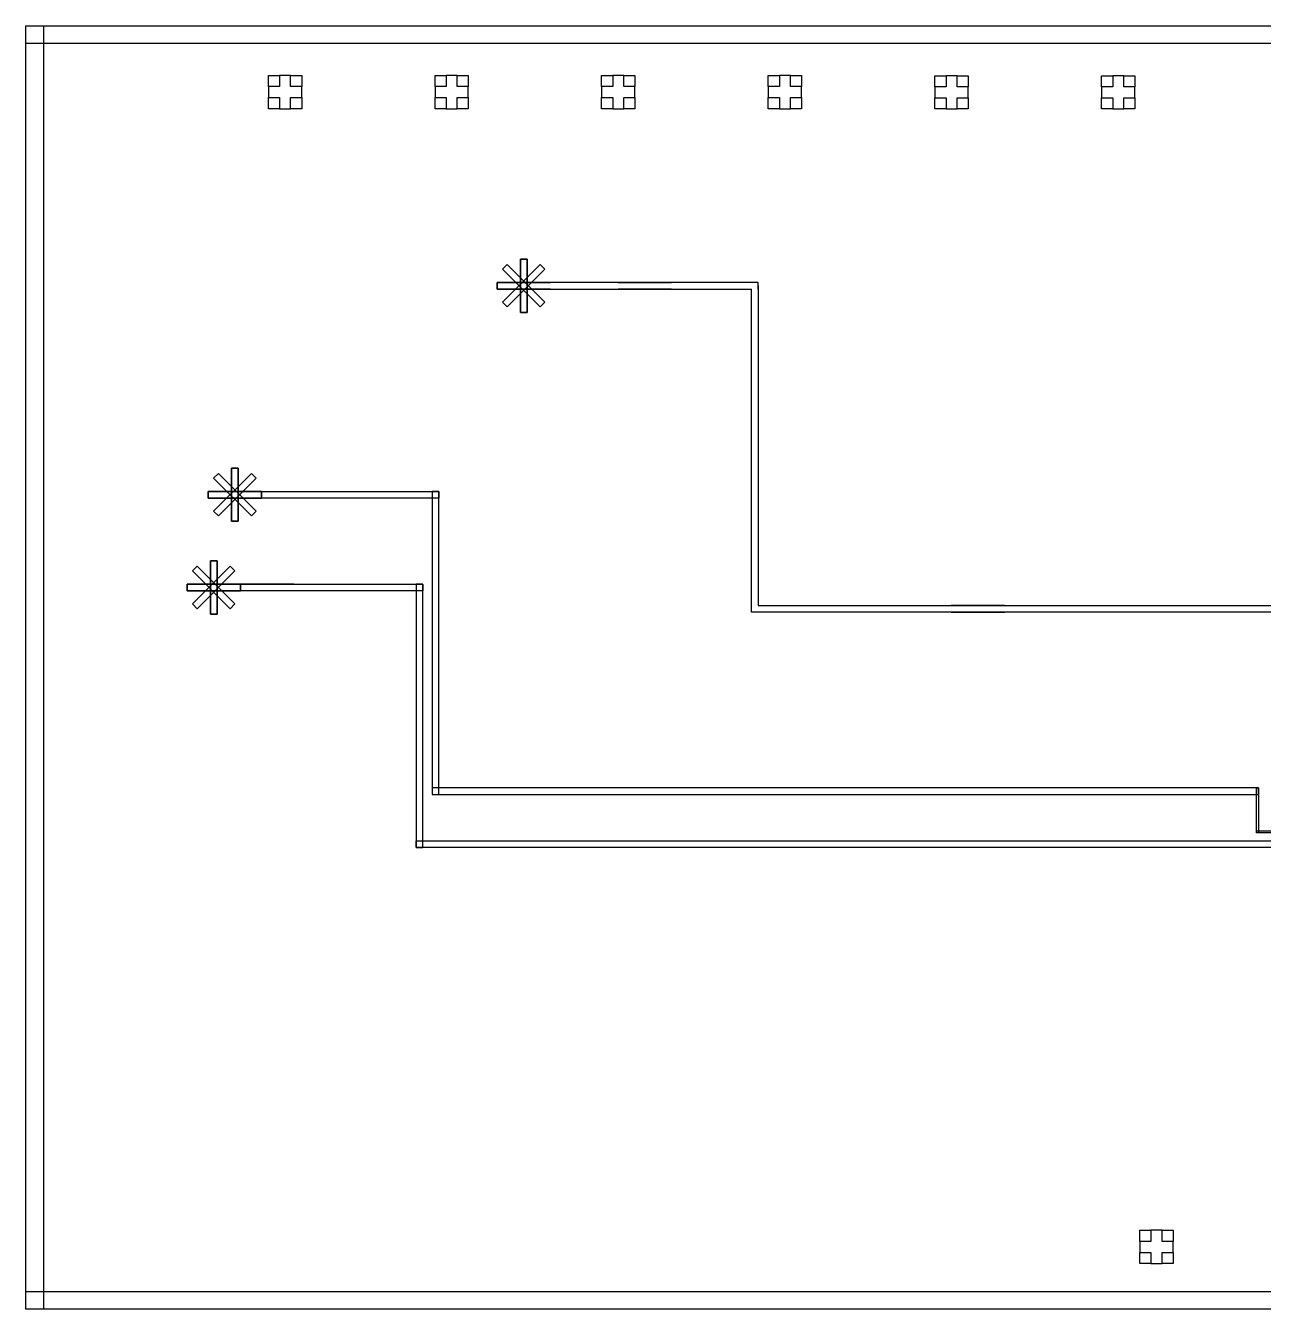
# Model space of a CAD drawing. Extents: x -21765 to 20427, y -6394 to 12870.
# Drawn here: x -21765 to -3197, y -6394 to 12870 of the extents above; entities that cross this region are included whole.
import ezdxf

# ---------------------------------------------------------------- set-up
doc = ezdxf.new("R2010")
doc.units = 0
doc.header["$MEASUREMENT"] = 0
doc.layers.add('CONTROL', color=5, linetype='Continuous')
doc.layers.add('FLOW', color=6, linetype='Continuous')

msp = doc.modelspace()

# ---------------------------------------------------------------- linework, layer by layer
at = {"layer": 'CONTROL', "linetype": 'Continuous'}
for points in [[(-21765, 12870), (-21499, 12870), (-21499, -6394), (-21765, -6394), (-21765, 12870)], [(-21765, 12605), (-21765, 12870), (20427, 12870), (20427, 12605), (-21765, 12605)], [(-17957, 12124), (-17957, 11957), (-18124, 11957), (-18124, 12124), (-17957, 12124)], [(-17624, 12124), (-17624, 11957), (-17790, 11957), (-17790, 12124), (-17624, 12124)], [(-15457, 12124), (-15457, 11957), (-15624, 11957), (-15624, 12124), (-15457, 12124)], [(-15124, 12124), (-15124, 11957), (-15290, 11957), (-15290, 12124), (-15124, 12124)], [(-12957, 12124), (-12957, 11957), (-13124, 11957), (-13124, 12124), (-12957, 12124)], [(-12624, 12124), (-12624, 11957), (-12790, 11957), (-12790, 12124), (-12624, 12124)], [(-10457, 12124), (-10457, 11957), (-10624, 11957), (-10624, 12124), (-10457, 12124)], [(-10124, 12124), (-10124, 11957), (-10290, 11957), (-10290, 12124), (-10124, 12124)], [(-7957, 12120), (-7957, 11953), (-8124, 11953), (-8124, 12120), (-7957, 12120)], [(-7624, 12120), (-7624, 11953), (-7790, 11953), (-7790, 12120), (-7624, 12120)], [(-5457, 12120), (-5457, 11953), (-5624, 11953), (-5624, 12120), (-5457, 12120)], [(-5124, 12120), (-5124, 11953), (-5290, 11953), (-5290, 12120), (-5124, 12120)], [(-17957, 11791), (-17957, 11624), (-18124, 11624), (-18124, 11791), (-17957, 11791)], [(-17624, 11791), (-17624, 11624), (-17790, 11624), (-17790, 11791), (-17624, 11791)], [(-15457, 11791), (-15457, 11624), (-15624, 11624), (-15624, 11791), (-15457, 11791)], [(-15124, 11791), (-15124, 11624), (-15290, 11624), (-15290, 11791), (-15124, 11791)], [(-12957, 11791), (-12957, 11624), (-13124, 11624), (-13124, 11791), (-12957, 11791)], [(-12624, 11791), (-12624, 11624), (-12790, 11624), (-12790, 11791), (-12624, 11791)], [(-10457, 11791), (-10457, 11624), (-10624, 11624), (-10624, 11791), (-10457, 11791)], [(-10124, 11791), (-10124, 11624), (-10290, 11624), (-10290, 11791), (-10124, 11791)], [(-7957, 11786), (-7957, 11620), (-8124, 11620), (-8124, 11786), (-7957, 11786)], [(-7624, 11786), (-7624, 11620), (-7790, 11620), (-7790, 11786), (-7624, 11786)], [(-5457, 11786), (-5457, 11620), (-5624, 11620), (-5624, 11786), (-5457, 11786)], [(-5124, 11786), (-5124, 11620), (-5290, 11620), (-5290, 11786), (-5124, 11786)], [(-18677, 5432), (-18677, 5432), (-18677, 6232), (-18677, 6232), (-18677, 5432)], [(-18677, 6232), (-18677, 6232), (-18577, 6232), (-18577, 6232), (-18677, 6232)], [(-18677, 5432), (-18677, 5432), (-18677, 6232), (-18677, 6232), (-18677, 5432)], [(-18577, 6232), (-18577, 6232), (-18577, 5432), (-18577, 5432), (-18577, 6232)], [(-18577, 6232), (-18577, 6232), (-18577, 5432), (-18577, 5432), (-18577, 6232)], [(-18945, 5584), (-18945, 5584), (-18379, 6150), (-18379, 6150), (-18945, 5584)], [(-18945, 6079), (-18945, 6079), (-18874, 6150), (-18874, 6150), (-18945, 6079)], [(-18945, 5584), (-18945, 5584), (-18379, 6150), (-18379, 6150), (-18945, 5584)], [(-18379, 5513), (-18379, 5513), (-18945, 6079), (-18945, 6079), (-18379, 5513)], [(-18379, 5513), (-18379, 5513), (-18945, 6079), (-18945, 6079), (-18379, 5513)], [(-18874, 6150), (-18874, 6150), (-18309, 5584), (-18309, 5584), (-18874, 6150)], [(-18874, 6150), (-18874, 6150), (-18309, 5584), (-18309, 5584), (-18874, 6150)], [(-18309, 6079), (-18309, 6079), (-18874, 5513), (-18874, 5513), (-18309, 6079)], [(-18309, 6079), (-18309, 6079), (-18874, 5513), (-18874, 5513), (-18309, 6079)], [(-18379, 6150), (-18379, 6150), (-18309, 6079), (-18309, 6079), (-18379, 6150)], [(-19027, 5882), (-19027, 5882), (-18227, 5882), (-18227, 5882), (-19027, 5882)], [(-19027, 5782), (-19027, 5782), (-19027, 5882), (-19027, 5882), (-19027, 5782)], [(-19027, 5882), (-19027, 5882), (-18227, 5882), (-18227, 5882), (-19027, 5882)], [(-18227, 5782), (-18227, 5782), (-19027, 5782), (-19027, 5782), (-18227, 5782)], [(-18227, 5782), (-18227, 5782), (-19027, 5782), (-19027, 5782), (-18227, 5782)], [(-18227, 5882), (-18227, 5882), (-18227, 5782), (-18227, 5782), (-18227, 5882)], [(-15565, 5882), (-15665, 5882), (-15665, 1334), (-15565, 1334), (-15565, 5882)], [(-18874, 5513), (-18874, 5513), (-18945, 5584), (-18945, 5584), (-18874, 5513)], [(-18577, 5432), (-18577, 5432), (-18677, 5432), (-18677, 5432), (-18577, 5432)], [(-18309, 5584), (-18309, 5584), (-18379, 5513), (-18379, 5513), (-18309, 5584)], [(-18993, 4039), (-18993, 4039), (-18993, 4839), (-18993, 4839), (-18993, 4039)], [(-18993, 4839), (-18993, 4839), (-18893, 4839), (-18893, 4839), (-18993, 4839)], [(-18993, 4039), (-18993, 4039), (-18993, 4839), (-18993, 4839), (-18993, 4039)], [(-18893, 4839), (-18893, 4839), (-18893, 4039), (-18893, 4039), (-18893, 4839)], [(-18893, 4839), (-18893, 4839), (-18893, 4039), (-18893, 4039), (-18893, 4839)], [(-19261, 4192), (-19261, 4192), (-18696, 4757), (-18696, 4757), (-19261, 4192)], [(-19261, 4687), (-19261, 4687), (-19191, 4757), (-19191, 4757), (-19261, 4687)], [(-19261, 4192), (-19261, 4192), (-18696, 4757), (-18696, 4757), (-19261, 4192)], [(-18696, 4121), (-18696, 4121), (-19261, 4687), (-19261, 4687), (-18696, 4121)], [(-18696, 4121), (-18696, 4121), (-19261, 4687), (-19261, 4687), (-18696, 4121)], [(-19191, 4757), (-19191, 4757), (-18625, 4192), (-18625, 4192), (-19191, 4757)], [(-19191, 4757), (-19191, 4757), (-18625, 4192), (-18625, 4192), (-19191, 4757)], [(-18625, 4687), (-18625, 4687), (-19191, 4121), (-19191, 4121), (-18625, 4687)], [(-18625, 4687), (-18625, 4687), (-19191, 4121), (-19191, 4121), (-18625, 4687)], [(-18696, 4757), (-18696, 4757), (-18625, 4687), (-18625, 4687), (-18696, 4757)], [(-19343, 4489), (-19343, 4489), (-18543, 4489), (-18543, 4489), (-19343, 4489)], [(-19343, 4389), (-19343, 4389), (-19343, 4489), (-19343, 4489), (-19343, 4389)], [(-19343, 4489), (-19343, 4489), (-18543, 4489), (-18543, 4489), (-19343, 4489)], [(-18543, 4490), (-15808, 4490), (-15808, 4390), (-18543, 4390), (-18543, 4490)], [(-18543, 4489), (-18543, 4489), (-17743, 4489), (-17743, 4489), (-18543, 4489)], [(-18543, 4389), (-18543, 4389), (-18543, 4489), (-18543, 4489), (-18543, 4389)], [(-18543, 4489), (-18543, 4489), (-18543, 4389), (-18543, 4389), (-18543, 4489)], [(-15808, 4490), (-15908, 4490), (-15908, 539), (-15808, 539), (-15808, 4490)], [(-18543, 4389), (-18543, 4389), (-19343, 4389), (-19343, 4389), (-18543, 4389)], [(-18543, 4389), (-18543, 4389), (-19343, 4389), (-19343, 4389), (-18543, 4389)], [(-19191, 4121), (-19191, 4121), (-19261, 4192), (-19261, 4192), (-19191, 4121)], [(-18625, 4192), (-18625, 4192), (-18696, 4121), (-18696, 4121), (-18625, 4192)], [(-18893, 4039), (-18893, 4039), (-18993, 4039), (-18993, 4039), (-18893, 4039)], [(-3271, 1434), (-15665, 1434), (-15665, 1334), (-3271, 1334), (-3271, 1434)], [(-3301, 1434), (-3271, 1434), (-3271, 756), (-3301, 756), (-3301, 1434)], [(-3301, 786), (14148, 786), (14148, 756), (-3301, 756), (-3301, 786)], [(-15908, 639), (14228, 639), (14228, 539), (-15908, 539), (-15908, 639)], [(-4883, -5207), (-4883, -5374), (-5050, -5374), (-5050, -5207), (-4883, -5207)], [(-4550, -5207), (-4550, -5374), (-4716, -5374), (-4716, -5207), (-4550, -5207)], [(-4883, -5541), (-4883, -5707), (-5050, -5707), (-5050, -5541), (-4883, -5541)], [(-4550, -5541), (-4550, -5707), (-4716, -5707), (-4716, -5541), (-4550, -5541)], [(-21765, -6394), (-21765, -6128), (20427, -6128), (20427, -6394), (-21765, -6394)]]:
    msp.add_lwpolyline(points, close=True, dxfattribs=at)
msp.add_lwpolyline([(-18300, 5882), (-18300, 5882), (-15565, 5882), (-15565, 5782), (-18300, 5782)], dxfattribs=at)
for centre in [(-18677, 6232), (-18577, 6232), (-18945, 6079), (-18874, 6150), (-18379, 6150), (-18309, 6079), (-19027, 5882), (-19027, 5782), (-18227, 5882), (-18227, 5782), (-18945, 5584), (-18874, 5513), (-18677, 5432), (-18577, 5432), (-18379, 5513), (-18309, 5584), (-18993, 4839), (-18893, 4839), (-19261, 4687), (-19191, 4757), (-18696, 4757), (-19343, 4489), (-18543, 4489), (-17743, 4489), (-19343, 4389), (-18543, 4389), (-17743, 4389), (-19261, 4192), (-19191, 4121), (-18696, 4121), (-18993, 4039), (-18893, 4039)]:
    msp.add_circle(centre, 0, dxfattribs=at)
at = {"layer": 'FLOW', "linetype": 'Continuous'}
for points in [[(-17790, 11624), (-17790, 11791), (-17624, 11791), (-17624, 11957), (-17790, 11957), (-17790, 12124), (-17957, 12124), (-17957, 11957), (-18124, 11957), (-18124, 11791), (-17957, 11791), (-17957, 11624), (-17790, 11624)], [(-15290, 11624), (-15290, 11791), (-15124, 11791), (-15124, 11957), (-15290, 11957), (-15290, 12124), (-15457, 12124), (-15457, 11957), (-15624, 11957), (-15624, 11791), (-15457, 11791), (-15457, 11624), (-15290, 11624)], [(-12790, 11624), (-12790, 11791), (-12624, 11791), (-12624, 11957), (-12790, 11957), (-12790, 12124), (-12957, 12124), (-12957, 11957), (-13124, 11957), (-13124, 11791), (-12957, 11791), (-12957, 11624), (-12790, 11624)], [(-10290, 11624), (-10290, 11791), (-10124, 11791), (-10124, 11957), (-10290, 11957), (-10290, 12124), (-10457, 12124), (-10457, 11957), (-10624, 11957), (-10624, 11791), (-10457, 11791), (-10457, 11624), (-10290, 11624)], [(-7790, 11620), (-7790, 11786), (-7624, 11786), (-7624, 11953), (-7790, 11953), (-7790, 12120), (-7957, 12120), (-7957, 11953), (-8124, 11953), (-8124, 11786), (-7957, 11786), (-7957, 11620), (-7790, 11620)], [(-5290, 11620), (-5290, 11786), (-5124, 11786), (-5124, 11953), (-5290, 11953), (-5290, 12120), (-5457, 12120), (-5457, 11953), (-5624, 11953), (-5624, 11786), (-5457, 11786), (-5457, 11620), (-5290, 11620)], [(-14611, 8720), (-14611, 8720), (-14046, 9286), (-14046, 9286), (-14611, 8720)], [(-14611, 9215), (-14611, 9215), (-14541, 9286), (-14541, 9286), (-14611, 9215)], [(-14611, 8720), (-14611, 8720), (-14046, 9286), (-14046, 9286), (-14611, 8720)], [(-14541, 9286), (-14541, 9286), (-13975, 8720), (-13975, 8720), (-14541, 9286)], [(-14541, 9286), (-14541, 9286), (-13975, 8720), (-13975, 8720), (-14541, 9286)], [(-14343, 8568), (-14343, 8568), (-14343, 9368), (-14343, 9368), (-14343, 8568)], [(-14343, 9368), (-14343, 9368), (-14243, 9368), (-14243, 9368), (-14343, 9368)], [(-14343, 8568), (-14343, 8568), (-14343, 9368), (-14343, 9368), (-14343, 8568)], [(-14243, 9368), (-14243, 9368), (-14243, 8568), (-14243, 8568), (-14243, 9368)], [(-14243, 9368), (-14243, 9368), (-14243, 8568), (-14243, 8568), (-14243, 9368)], [(-14046, 9286), (-14046, 9286), (-13975, 9215), (-13975, 9215), (-14046, 9286)], [(-14046, 8650), (-14046, 8650), (-14611, 9215), (-14611, 9215), (-14046, 8650)], [(-14046, 8650), (-14046, 8650), (-14611, 9215), (-14611, 9215), (-14046, 8650)], [(-13975, 9215), (-13975, 9215), (-14541, 8650), (-14541, 8650), (-13975, 9215)], [(-13975, 9215), (-13975, 9215), (-14541, 8650), (-14541, 8650), (-13975, 9215)], [(-14693, 8918), (-14693, 8918), (-14693, 9018), (-14693, 9018), (-14693, 8918)], [(-14693, 9018), (-14693, 9018), (-13893, 9018), (-13893, 9018), (-14693, 9018)], [(-13893, 8918), (-13893, 8918), (-14693, 8918), (-14693, 8918), (-13893, 8918)], [(-12875, 9018), (-12875, 9018), (-12075, 9018), (-12075, 9018), (-12875, 9018)], [(-12875, 9018)], [(-12075, 8918), (-12075, 8918), (-12875, 8918), (-12875, 8918), (-12075, 8918)], [(-14541, 8650), (-14541, 8650), (-14611, 8720), (-14611, 8720), (-14541, 8650)], [(-13975, 8720), (-13975, 8720), (-14046, 8650), (-14046, 8650), (-13975, 8720)], [(-14243, 8568), (-14243, 8568), (-14343, 8568), (-14343, 8568), (-14243, 8568)], [(-7879, 4168), (-7879, 4168), (-7079, 4168), (-7079, 4168), (-7879, 4168)], [(-7079, 4068), (-7079, 4068), (-7879, 4068), (-7879, 4068), (-7079, 4068)], [(-4716, -5707), (-4716, -5541), (-4550, -5541), (-4550, -5374), (-4716, -5374), (-4716, -5207), (-4883, -5207), (-4883, -5374), (-5050, -5374), (-5050, -5541), (-4883, -5541), (-4883, -5707), (-4716, -5707)]]:
    msp.add_lwpolyline(points, close=True, dxfattribs=at)
for points in [[(-12596, 9018), (-12596, 9018), (-14693, 9018), (-14693, 8918), (-12696, 8918)], [(-10778, 8918), (-10778, 9018), (-12875, 9018)], [(-12875, 8918), (-10878, 8918)], [(-10778, 4068), (-10878, 4068), (-10878, 8918)], [(-10778, 8968), (-10778, 4168)], [(-5978, 4068), (-10878, 4068), (-10878, 4168)], [(-10778, 4168), (-5978, 4168)], [(-7878, 4168), (-7878, 4168), (-2978, 4168), (-2978, 4068), (-7878, 4068)]]:
    msp.add_lwpolyline(points, dxfattribs=at)
for centre in [(-14541, 9286), (-14343, 9368), (-14243, 9368), (-14046, 9286), (-14611, 9215), (-13975, 9215), (-14611, 8720), (-13975, 8720), (-14541, 8650), (-14343, 8568), (-14243, 8568), (-14046, 8650), (-7879, 4168), (-7879, 4068)]:
    msp.add_circle(centre, 0, dxfattribs=at)

doc.saveas('drawing.dxf')
